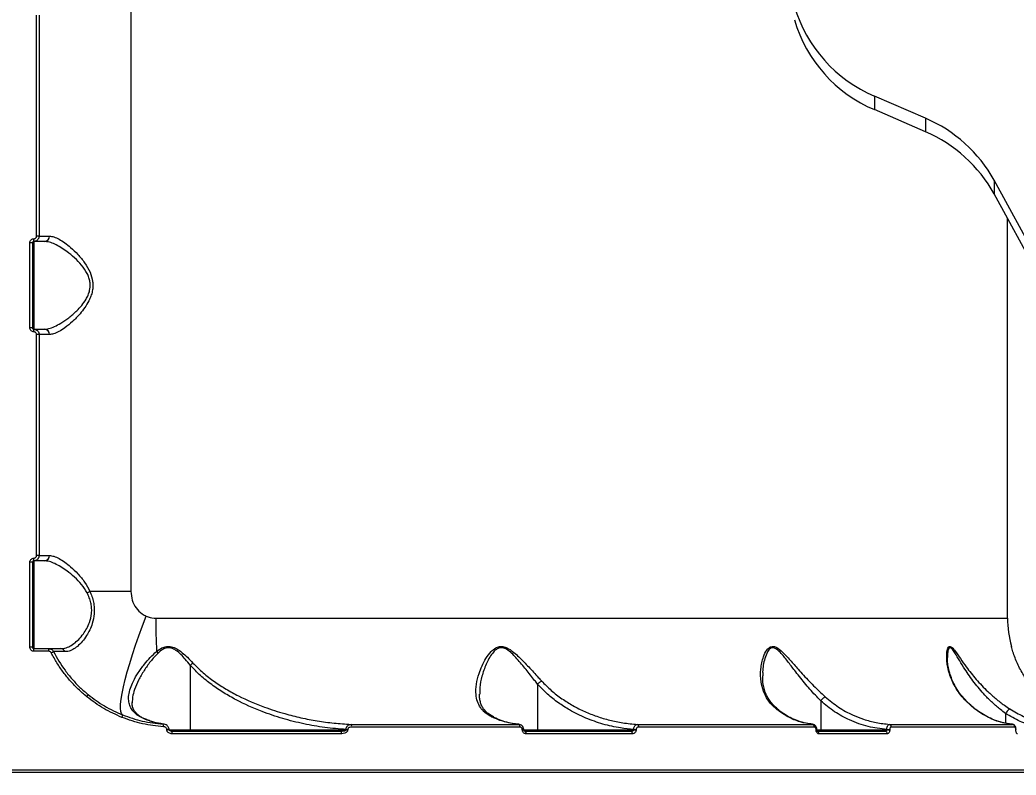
# Model space of a CAD drawing. Header units: millimetres. Extents: x -8422 to 28150, y -6982 to 5510.
# Drawn here: x 17361.2 to 17735.6, y 143.5 to 427.2 of the extents above; entities that cross this region are included whole.
import ezdxf

# ---------------------------------------------------------------- set-up
doc = ezdxf.new("R2010")
doc.units = ezdxf.units.MM
for name, color, linetype in [('DIKOM_ОБЪЕКТ', 7, 'Continuous'), ('DIKOM_РАЗМЕР_ЗОНА', 7, 'Continuous'), ('DIKOM_РАЗМЕР_ОБЪЕКТА', 7, 'Continuous')]:
    doc.layers.add(name, color=color, linetype=linetype)
doc.styles.add('style1', font='arial.ttf', dxfattribs={"width": 0.8})
doc.dimstyles.new('1-50', dxfattribs={"dimtxt": 300, "dimasz": 200, "dimexe": 100, "dimexo": 0, "dimgap": 100, "dimtad": 1, "dimdec": 0, "dimtxsty": 'style1', "dimcen": 0, "dimclrd": 7, "dimclre": 7, "dimadec": 1, "dimazin": 2, "dimtfac": 1, "dimtdec": 0, "dimtmove": 1, "dimatfit": 3, "dimfxl": 0, "dimlwd": 25, "dimlwe": 18, "dimarcsym": 0})

# ---------------------------------------------------------------- blocks, each defined once
blk = doc.blocks.new('*D15')
at = {"layer": 'Defpoints', "color": 0, "transparency": 16777216}
for p in [(19380.28, 3651.45), (27070.13, 3651.45), (15204.41, -3115.19)]:
    blk.add_point(p, dxfattribs=at)
at = {"layer": 'DIKOM_РАЗМЕР_ОБЪЕКТА', "color": 7, "lineweight": 18, "transparency": 16777216}
for p, q in [((19380.28, 3651.45), (27170.13, 3651.45)), ((15204.41, -3115.19), (27170.13, -3115.19))]:
    blk.add_line(p, q, dxfattribs=at)
at = {"layer": 'DIKOM_РАЗМЕР_ОБЪЕКТА', "color": 7, "lineweight": 25, "transparency": 16777216}
blk.add_line((27070.13, -2915.19), (27070.13, 3451.45), dxfattribs=at)
at = {"layer": 'DIKOM_РАЗМЕР_ОБЪЕКТА', "color": 7, "transparency": 16777216}
for points in [[(27036.8, 3451.45), (27103.47, 3451.45), (27070.13, 3651.45)], [(27036.8, -2915.19), (27103.47, -2915.19), (27070.13, -3115.19)]]:
    blk.add_solid(points, dxfattribs=at)
at = {"layer": 'DIKOM_РАЗМЕР_ОБЪЕКТА', "color": 0, "transparency": 16777216, "insert": (26816.96, -135.25), "char_height": 300, "attachment_point": 5, "rotation": 90, "style": 'style1'}
blk.add_mtext('6750', dxfattribs=at)
blk = doc.blocks.new('*D16')
at = {"layer": 'Defpoints', "color": 0, "transparency": 16777216}
for p in [(12490, 1387.95), (23986.61, 1004.03), (12490, -5796.5)]:
    blk.add_point(p, dxfattribs=at)
at = {"layer": 'DIKOM_РАЗМЕР_ОБЪЕКТА', "color": 7, "lineweight": 18, "transparency": 16777216}
for p, q in [((12490, 1387.95), (12490, -5896.5)), ((23986.61, 1004.03), (23986.61, -5896.5))]:
    blk.add_line(p, q, dxfattribs=at)
at = {"layer": 'DIKOM_РАЗМЕР_ОБЪЕКТА', "color": 7, "lineweight": 25, "transparency": 16777216}
blk.add_line((23786.61, -5796.5), (12690, -5796.5), dxfattribs=at)
at = {"layer": 'DIKOM_РАЗМЕР_ОБЪЕКТА', "color": 7, "transparency": 16777216}
for points in [[(12690, -5763.17), (12690, -5829.83), (12490, -5796.5)], [(23786.61, -5763.17), (23786.61, -5829.83), (23986.61, -5796.5)]]:
    blk.add_solid(points, dxfattribs=at)
at = {"layer": 'DIKOM_РАЗМЕР_ОБЪЕКТА', "color": 0, "transparency": 16777216, "insert": (18238.3, -5543.33), "char_height": 300, "attachment_point": 5, "style": 'style1'}
blk.add_mtext('11500', dxfattribs=at)
blk = doc.blocks.new('*D14')
at = {"layer": 'Defpoints', "color": 0, "transparency": 16777216}
for p in [(20684.73, 5148.63), (28049.7, 5148.63), (14575.76, -5055.5)]:
    blk.add_point(p, dxfattribs=at)
at = {"layer": 'DIKOM_РАЗМЕР_ЗОНА', "color": 7, "lineweight": 18, "transparency": 16777216}
for p, q in [((20684.73, 5148.63), (28149.7, 5148.63)), ((14575.76, -5055.5), (28149.7, -5055.5))]:
    blk.add_line(p, q, dxfattribs=at)
at = {"layer": 'DIKOM_РАЗМЕР_ЗОНА', "color": 7, "lineweight": 25, "transparency": 16777216}
blk.add_line((28049.7, -4855.5), (28049.7, 4948.63), dxfattribs=at)
at = {"layer": 'DIKOM_РАЗМЕР_ЗОНА', "color": 7, "transparency": 16777216}
for points in [[(28016.36, 4948.63), (28083.03, 4948.63), (28049.7, 5148.63)], [(28016.36, -4855.5), (28083.03, -4855.5), (28049.7, -5055.5)]]:
    blk.add_solid(points, dxfattribs=at)
at = {"layer": 'DIKOM_РАЗМЕР_ЗОНА', "color": 0, "transparency": 16777216, "insert": (27796.52, -63.59), "char_height": 300, "attachment_point": 5, "rotation": 90, "style": 'style1'}
blk.add_mtext('10200', dxfattribs=at)
blk = doc.blocks.new('*D13')
at = {"layer": 'Defpoints', "color": 0, "transparency": 16777216}
for p in [(10490, 1785.06), (25983.09, 460.53), (10490, -6882.5)]:
    blk.add_point(p, dxfattribs=at)
at = {"layer": 'DIKOM_РАЗМЕР_ЗОНА', "color": 7, "lineweight": 18, "transparency": 16777216}
for p, q in [((10490, 1785.06), (10490, -6982.5)), ((25983.09, 460.53), (25983.09, -6982.5))]:
    blk.add_line(p, q, dxfattribs=at)
at = {"layer": 'DIKOM_РАЗМЕР_ЗОНА', "color": 7, "lineweight": 25, "transparency": 16777216}
blk.add_line((25783.09, -6882.5), (10690, -6882.5), dxfattribs=at)
at = {"layer": 'DIKOM_РАЗМЕР_ЗОНА', "color": 7, "transparency": 16777216}
for points in [[(10690, -6849.17), (10690, -6915.83), (10490, -6882.5)], [(25783.09, -6849.17), (25783.09, -6915.83), (25983.09, -6882.5)]]:
    blk.add_solid(points, dxfattribs=at)
at = {"layer": 'DIKOM_РАЗМЕР_ЗОНА', "color": 0, "transparency": 16777216, "insert": (18236.55, -6629.33), "char_height": 300, "attachment_point": 5, "style": 'style1'}
blk.add_mtext('15500', dxfattribs=at)

msp = doc.modelspace()

# ---------------------------------------------------------------- linework, layer by layer
at = {"layer": 'DIKOM_ОБЪЕКТ', "color": 7, "linetype": 'Continuous', "lineweight": 15}
for p, q in [((17402.93, 562.45), (17402.93, 212.45)), ((17367.46, 345.95), (17367.46, 428.95)), ((17368.42, 428.95), (17368.42, 345.95)), ((17701.58, 390.23), (17682.37, 398.59)), ((17682.37, 398.59), (17682.37, 393.46)), ((17701.58, 385.1), (17682.37, 393.46)), ((17701.58, 390.23), (17701.58, 385.1)), ((17743.54, 337.41), (17727.38, 366.96)), ((17727.38, 366.96), (17727.38, 361.83)), ((17743.54, 332.28), (17727.38, 361.83)), ((17732.42, 202.4), (17732.42, 352.61)), ((17368.42, 345.95), (17367.46, 345.95)), ((17368.42, 345.95), (17372.28, 345.95)), ((17364.96, 311.45), (17364.96, 343.45)), ((17365.92, 343.45), (17364.96, 343.45)), ((17365.92, 343.45), (17365.92, 311.45)), ((17370.47, 343.95), (17366.42, 343.95)), ((17366.42, 343.95), (17366.42, 310.95)), ((17365.92, 311.45), (17364.96, 311.45)), ((17366.42, 310.95), (17370.47, 310.95)), ((17367.46, 225.95), (17367.46, 308.95)), ((17368.42, 308.95), (17367.46, 308.95)), ((17372.28, 308.95), (17368.42, 308.95)), ((17368.42, 308.95), (17368.42, 225.95)), ((17368.42, 225.95), (17367.46, 225.95)), ((17368.42, 225.95), (17372.28, 225.95)), ((17364.96, 191.45), (17364.96, 223.45)), ((17365.92, 223.45), (17364.96, 223.45)), ((17365.92, 223.45), (17365.92, 191.45)), ((17370.47, 223.95), (17366.42, 223.95)), ((17366.42, 223.95), (17366.42, 190.95)), ((17402.93, 212.45), (17387.52, 212.45)), ((17412.27, 202.4), (17732.42, 202.4)), ((17365.92, 191.45), (17364.96, 191.45)), ((17366.42, 190.95), (17372.04, 190.95)), ((17372.09, 189.95), (17366.46, 189.95)), ((17709.84, 187.77), (17709.84, 187.61)), ((17425.23, 184.7), (17425.23, 160.45)), ((17555.78, 177.61), (17555.78, 160.45)), ((17534.03, 174.05), (17534.03, 173.84)), ((17662.19, 171.34), (17662.19, 160.45)), ((17731.65, 166.57), (17731.65, 162.94)), ((17415.21, 162.63), (17414.19, 162.79)), ((17485.58, 162.51), (17548.62, 162.51)), ((17549.06, 161.51), (17485.88, 161.51)), ((17593.26, 162.51), (17659.09, 162.51)), ((17659.77, 161.51), (17593.8, 161.51)), ((17687.99, 162.51), (17734.27, 162.51)), ((17735.12, 161.51), (17688.73, 161.51)), ((17416.44, 160.45), (17416.44, 160.54)), ((17417.28, 160.54), (17416.44, 160.54)), ((17417.28, 160.45), (17416.44, 160.45)), ((17417.26, 160.45), (17425.23, 160.45)), ((17417.28, 160.45), (17417.28, 160.54)), ((17418.24, 159.95), (17481.72, 159.95)), ((17482.04, 158.95), (17418.4, 158.95)), ((17425.23, 160.45), (17483.76, 160.45)), ((17483.76, 160.45), (17483.76, 160.58)), ((17483.76, 160.58), (17484.4, 160.58)), ((17483.76, 160.45), (17484.4, 160.45)), ((17484.4, 160.58), (17484.4, 160.45)), ((17550.03, 160.45), (17550.03, 160.49)), ((17550.55, 160.49), (17550.03, 160.49)), ((17550.55, 160.45), (17550.03, 160.45)), ((17550.55, 160.45), (17550.55, 160.49)), ((17550.57, 160.45), (17555.78, 160.45)), ((17550.97, 159.95), (17590.73, 159.95)), ((17591.31, 158.95), (17551.44, 158.95)), ((17555.78, 160.45), (17591.93, 160.45)), ((17591.93, 160.45), (17591.93, 160.56)), ((17591.93, 160.56), (17592.83, 160.56)), ((17591.93, 160.45), (17592.83, 160.45)), ((17592.83, 160.56), (17592.83, 160.45)), ((17660.45, 160.45), (17660.45, 160.51)), ((17660.71, 160.51), (17660.45, 160.51)), ((17660.71, 160.45), (17660.45, 160.45)), ((17660.71, 160.45), (17660.71, 160.51)), ((17660.72, 160.45), (17662.19, 160.45)), ((17660.72, 159.95), (17686.38, 159.95)), ((17687.18, 158.95), (17661.46, 158.95)), ((17662.19, 160.45), (17686.99, 160.45)), ((17686.99, 160.45), (17686.99, 160.53)), ((17686.99, 160.53), (17688.12, 160.53)), ((17686.99, 160.45), (17688.12, 160.45)), ((17688.12, 160.53), (17688.12, 160.45)), ((17735.53, 160.45), (17735.53, 160.53)), ((17735.62, 160.53), (17735.53, 160.53)), ((17735.62, 160.45), (17735.53, 160.45)), ((17769.42, 144.45), (17351.42, 144.45)), ((17351.43, 145.45), (17770.42, 145.45))]:
    msp.add_line(p, q, dxfattribs=at)
at = {"layer": 'DIKOM_ОБЪЕКТ', "color": 7, "linetype": 'Continuous', "lineweight": 15, "flags": 128}
for points in [[(17399.81, 166.06), (17399.39, 166.54), (17399.13, 167.38), (17399.02, 168.57), (17399.06, 170.1), (17399.26, 171.96), (17399.62, 174.13), (17400.12, 176.59), (17400.77, 179.3), (17401.55, 182.26), (17402.46, 185.42), (17403.5, 188.75), (17404.64, 192.23), (17405.89, 195.81), (17407.22, 199.47), (17408.63, 203.16)], [(17548.62, 162.51), (17548.7, 162.48), (17548.79, 162.41), (17548.86, 162.32), (17548.93, 162.19), (17548.98, 162.05), (17549.02, 161.88), (17549.05, 161.7), (17549.06, 161.51)], [(17425.07, 159.95), (17425.1, 159.96), (17425.13, 159.99), (17425.16, 160.04), (17425.19, 160.1), (17425.21, 160.18), (17425.22, 160.26), (17425.23, 160.36), (17425.23, 160.45)], [(17481.72, 159.95), (17481.78, 159.93), (17481.84, 159.88), (17481.9, 159.78), (17481.95, 159.66), (17481.98, 159.51), (17482.01, 159.34), (17482.03, 159.15), (17482.04, 158.95)], [(17550.97, 159.95), (17551.06, 159.93), (17551.15, 159.88), (17551.23, 159.78), (17551.3, 159.66), (17551.36, 159.51), (17551.41, 159.34), (17551.44, 159.15), (17551.44, 158.95)], [(17555.61, 159.95), (17555.64, 159.96), (17555.68, 159.99), (17555.7, 160.04), (17555.73, 160.1), (17555.75, 160.18), (17555.76, 160.26), (17555.77, 160.36), (17555.78, 160.45)], [(17590.73, 159.95), (17590.85, 159.93), (17590.95, 159.88), (17591.05, 159.78), (17591.14, 159.66), (17591.21, 159.51), (17591.26, 159.34), (17591.3, 159.15), (17591.31, 158.95)], [(17662.03, 159.95), (17662.06, 159.96), (17662.09, 159.99), (17662.12, 160.04), (17662.15, 160.1), (17662.17, 160.18), (17662.18, 160.26), (17662.19, 160.36), (17662.19, 160.45)]]:
    msp.add_lwpolyline(points, dxfattribs=at)
at = {"layer": 'DIKOM_ОБЪЕКТ', "color": 7, "linetype": 'Continuous', "lineweight": 15}
for centre, radius, start, end in [((17702.93, 447.18), 52.76, 196.3813, 247.0724), ((17702.93, 442.05), 52.76, 196.3811, 247.0726), ((17680.48, 340.9), 53.66, 29.061, 66.8459), ((17680.48, 335.77), 53.66, 29.0609, 66.8461), ((17359.93, 344.7), 6.53, 353.4215, 2.2092), ((17370.37, 345.86), 1.91, 273.0445, 2.7524), ((17359.93, 310.21), 6.53, 357.7908, 6.5785), ((17370.37, 309.05), 1.91, 357.2459, 86.9555), ((17359.93, 224.7), 6.53, 353.4215, 2.2092), ((17370.37, 225.86), 1.91, 273.0445, 2.7524), ((17383.57, 218.81), 7.48, 292.8374, 301.8555), ((17648.53, 202.28), 236.26, 179.9705, 182.9978), ((17772.42, 202.4), 40, 180, 195.3591), ((17359.93, 190.21), 6.53, 357.7908, 6.5785), ((17367.22, 190.2), 4.87, 357.0527, 8.8435), ((17376.47, 189.19), 1.76, 21.1381, 88.1683), ((17368.83, 198.11), 9.64, 295.4983, 301.1605), ((17408.14, 185.73), 6.12, 35.6742, 43.2454), ((17383.72, 175.31), 3.55, 317.189, 332.5503), ((17397.42, 166.22), 2.39, 332.9433, 356.1916), ((17413.19, 161.96), 1.97, 349.9202, 19.256), ((17484.74, 161.72), 1.16, 349.9424, 43.4316), ((17592.88, 161.66), 0.929, 350.7288, 65.8829), ((17658.85, 161.62), 0.925, 353.5961, 75.1977), ((17687.8, 161.59), 0.937, 355.1456, 78.4901), ((17734.15, 161.55), 0.968, 357.8467, 82.9656), ((17416.73, 159.2), 1.68, 351.6986, 26.6929), ((17660.57, 159.07), 0.9, 352.8116, 80.231), ((17686.27, 159.04), 0.917, 354.4165, 83.0296)]:
    msp.add_arc(centre, radius, start, end, dxfattribs=at)
for points, knots in [([(17364.96, 343.45), (17364.96, 343.56), (17364.98, 343.84), (17365.16, 344.26), (17365.5, 344.64), (17365.95, 344.9), (17366.29, 344.94), (17366.46, 344.95)], [0, 0, 0, 0, 0.140624, 0.355135, 0.569905, 0.784921, 1, 1, 1, 1]), ([(17368.42, 345.95), (17368.41, 345.81), (17368.39, 345.44), (17368.15, 344.87), (17367.7, 344.36), (17367.1, 344.02), (17366.65, 343.98), (17366.42, 343.95)], [0, 0, 0, 0, 0.140723, 0.355418, 0.570263, 0.785114, 1, 1, 1, 1]), ([(17366.46, 344.95), (17366.57, 344.96), (17366.8, 344.99), (17367.1, 345.16), (17367.33, 345.41), (17367.45, 345.69), (17367.46, 345.88), (17367.46, 345.95)], [0, 0, 0, 0, 0.215207, 0.430165, 0.644999, 0.859497, 1, 1, 1, 1]), ([(17372.28, 345.95), (17372.84, 345.89), (17373.95, 345.76), (17375.92, 344.83), (17378.05, 343.49), (17380.42, 341.6), (17383, 339.15), (17385.56, 336.06), (17387.6, 332.66), (17388.55, 329.54), (17388.67, 327.1), (17388.45, 325.22), (17387.93, 323.38), (17387.01, 321.27), (17385.63, 319.02), (17383.53, 316.37), (17380.98, 313.76), (17378.26, 311.56), (17375.85, 310.02), (17373.86, 309.12), (17372.78, 309.01), (17372.28, 308.95)], [0, 0, 0, 0, 0.055475, 0.111024, 0.166498, 0.222006, 0.290025, 0.357963, 0.422676, 0.477407, 0.505248, 0.533095, 0.56271, 0.592375, 0.64043, 0.688581, 0.760327, 0.832062, 0.891, 0.949868, 1, 1, 1, 1]), ([(17366.42, 343.95), (17366.37, 343.95), (17366.25, 343.94), (17366.1, 343.85), (17365.99, 343.72), (17365.93, 343.58), (17365.93, 343.49), (17365.92, 343.45)], [0, 0, 0, 0, 0.215328, 0.43045, 0.645327, 0.859528, 1, 1, 1, 1]), ([(17370.47, 310.95), (17371, 311), (17372.13, 311.1), (17374.21, 311.9), (17376.73, 313.26), (17379.57, 315.23), (17382.25, 317.52), (17384.46, 319.9), (17385.91, 321.89), (17386.9, 323.8), (17387.55, 325.73), (17387.7, 327.46), (17387.5, 329.08), (17387.18, 330.37), (17386.23, 332.56), (17384.4, 335.16), (17381.72, 337.89), (17379.03, 340.07), (17376.53, 341.75), (17374.32, 342.94), (17372.24, 343.78), (17371.07, 343.89), (17370.47, 343.95)], [0, 0, 0, 0, 0.050714, 0.109915, 0.170724, 0.242651, 0.316473, 0.363749, 0.411988, 0.440047, 0.468859, 0.5101, 0.521086, 0.546818, 0.573408, 0.636933, 0.704613, 0.77415, 0.830253, 0.887331, 0.94288, 1, 1, 1, 1]), ([(17366.46, 309.95), (17366.35, 309.96), (17366.07, 309.98), (17365.65, 310.16), (17365.27, 310.5), (17365.01, 310.95), (17364.97, 311.28), (17364.96, 311.45)], [0, 0, 0, 0, 0.141826, 0.35667, 0.571283, 0.785709, 1, 1, 1, 1]), ([(17365.92, 311.45), (17365.93, 311.4), (17365.94, 311.28), (17366.03, 311.13), (17366.15, 311.02), (17366.29, 310.96), (17366.39, 310.96), (17366.42, 310.95)], [0, 0, 0, 0, 0.213964, 0.428221, 0.642949, 0.858086, 1, 1, 1, 1]), ([(17366.42, 310.95), (17366.57, 310.94), (17366.94, 310.92), (17367.51, 310.68), (17368.01, 310.23), (17368.36, 309.63), (17368.4, 309.18), (17368.42, 308.95)], [0, 0, 0, 0, 0.141739, 0.356413, 0.570937, 0.785471, 1, 1, 1, 1]), ([(17367.46, 308.95), (17367.45, 309.07), (17367.43, 309.29), (17367.26, 309.59), (17367, 309.82), (17366.72, 309.94), (17366.54, 309.95), (17366.46, 309.95)], [0, 0, 0, 0, 0.214224, 0.428545, 0.643077, 0.85795, 1, 1, 1, 1]), ([(17364.96, 223.45), (17364.96, 223.56), (17364.98, 223.84), (17365.16, 224.26), (17365.5, 224.64), (17365.95, 224.9), (17366.29, 224.94), (17366.46, 224.95)], [0, 0, 0, 0, 0.140624, 0.355135, 0.569905, 0.784921, 1, 1, 1, 1]), ([(17368.42, 225.95), (17368.41, 225.81), (17368.39, 225.44), (17368.15, 224.87), (17367.7, 224.36), (17367.1, 224.02), (17366.65, 223.98), (17366.42, 223.95)], [0, 0, 0, 0, 0.140704, 0.355417, 0.570262, 0.785113, 1, 1, 1, 1]), ([(17366.46, 224.95), (17366.57, 224.96), (17366.8, 224.99), (17367.1, 225.16), (17367.33, 225.41), (17367.45, 225.69), (17367.46, 225.88), (17367.46, 225.95)], [0, 0, 0, 0, 0.215207, 0.430165, 0.644999, 0.859497, 1, 1, 1, 1]), ([(17372.28, 225.95), (17372.84, 225.89), (17373.95, 225.76), (17375.92, 224.83), (17378.05, 223.49), (17380.42, 221.6), (17382.99, 219.14), (17385.59, 216.11), (17386.89, 213.64), (17387.52, 212.45)], [0, 0, 0, 0, 0.131657, 0.263487, 0.39514, 0.526876, 0.688301, 0.849536, 1, 1, 1, 1]), ([(17366.42, 223.95), (17366.37, 223.95), (17366.25, 223.94), (17366.1, 223.85), (17365.99, 223.72), (17365.93, 223.58), (17365.93, 223.49), (17365.92, 223.45)], [0, 0, 0, 0, 0.215328, 0.43045, 0.645327, 0.859528, 1, 1, 1, 1]), ([(17386.47, 211.91), (17385.81, 212.98), (17384.42, 215.21), (17381.7, 217.88), (17379.03, 220.07), (17376.53, 221.75), (17374.32, 222.94), (17372.24, 223.78), (17371.07, 223.89), (17370.47, 223.95)], [0, 0, 0, 0, 0.146375, 0.3055, 0.468993, 0.600898, 0.735098, 0.865703, 1, 1, 1, 1]), ([(17376.52, 190.95), (17376.9, 190.97), (17377.89, 191.03), (17379.55, 191.59), (17381.45, 192.73), (17383.33, 194.38), (17384.97, 196.33), (17386.34, 198.5), (17387.49, 201), (17388.14, 203.6), (17388.21, 206.04), (17388.04, 207.38), (17387.74, 208.74), (17387.33, 210.12), (17386.76, 211.31), (17386.47, 211.91)], [0, 0, 0, 0, 0.065387, 0.170368, 0.277942, 0.381809, 0.488411, 0.569563, 0.652796, 0.760419, 0.815164, 0.871885, 0.880046, 0.939201, 1, 1, 1, 1]), ([(17387.52, 212.45), (17387.79, 211.81), (17388.33, 210.51), (17388.89, 208.42), (17389.18, 206.24), (17389.15, 203.5), (17388.55, 200.65), (17387.47, 197.94), (17386.19, 195.62), (17384.62, 193.5), (17382.85, 191.74), (17381.02, 190.51), (17379.43, 189.9), (17378.47, 189.85), (17378.11, 189.83)], [0, 0, 0, 0, 0.060369, 0.122046, 0.182585, 0.245203, 0.354865, 0.435812, 0.519103, 0.621342, 0.726599, 0.829721, 0.93558, 1, 1, 1, 1]), ([(17402.93, 212.45), (17403.02, 211.34), (17403.21, 209.13), (17404.73, 206.18), (17406.65, 204.18), (17408.11, 203.43), (17408.63, 203.16)], [0, 0, 0, 0, 0.288566, 0.571631, 0.847053, 1, 1, 1, 1]), ([(17408.63, 203.16), (17409.61, 202.83), (17410.69, 202.47), (17411.93, 202.41), (17412.16, 202.4), (17412.27, 202.4)], [0, 0, 0, 0, 0.821784, 0.90787, 1, 1, 1, 1]), ([(17366.46, 189.95), (17366.35, 189.96), (17366.07, 189.98), (17365.65, 190.16), (17365.27, 190.5), (17365.01, 190.95), (17364.97, 191.28), (17364.96, 191.45)], [0, 0, 0, 0, 0.141826, 0.35667, 0.571283, 0.785709, 1, 1, 1, 1]), ([(17365.92, 191.45), (17365.93, 191.4), (17365.94, 191.28), (17366.03, 191.13), (17366.15, 191.02), (17366.29, 190.96), (17366.39, 190.96), (17366.42, 190.95)], [0, 0, 0, 0, 0.213968, 0.428161, 0.642943, 0.858084, 1, 1, 1, 1]), ([(17372.04, 190.95), (17372.1, 190.95), (17372.38, 190.94), (17372.88, 190.81), (17373.46, 190.43), (17373.7, 190.05), (17373.82, 189.86)], [0, 0, 0, 0, 0.081913, 0.388101, 0.694018, 1, 1, 1, 1]), ([(17372.04, 190.95), (17372.12, 190.95), (17372.31, 190.95), (17373.77, 190.95), (17375.6, 190.95), (17376.52, 190.95)], [0, 0, 0, 0, 0.306973, 0.648468, 1, 1, 1, 1]), ([(17412.59, 189.93), (17413.23, 190.4), (17414.34, 191.23), (17416.29, 191.87), (17418.26, 191.78), (17420.3, 190.89), (17422.28, 189.47), (17424.29, 187.62), (17425.55, 186.28), (17426.23, 185.55)], [0, 0, 0, 0, 0.150785, 0.262523, 0.375807, 0.504341, 0.659836, 0.816016, 1, 1, 1, 1]), ([(17425.23, 184.7), (17424.62, 185.46), (17423.51, 186.86), (17421.74, 188.8), (17419.99, 190.29), (17418.27, 191.18), (17417.06, 191.31), (17415.97, 191.18), (17414.62, 190.65), (17413.67, 189.8), (17413.11, 189.3)], [0, 0, 0, 0, 0.192065, 0.351185, 0.50949, 0.634432, 0.718651, 0.742096, 0.849599, 1, 1, 1, 1]), ([(17538.62, 165.27), (17538.15, 165.51), (17537.02, 166.11), (17535.55, 167.27), (17534.12, 168.94), (17533.08, 171.08), (17532.5, 174.01), (17532.66, 177.54), (17533.58, 181.18), (17534.83, 184.48), (17536.3, 187.31), (17538.03, 189.62), (17539.78, 191.18), (17541.45, 191.86), (17543.19, 191.79), (17545.04, 190.94), (17546.89, 189.57), (17549.4, 187.25), (17552.46, 184.08), (17555.27, 180.98), (17556.87, 179.24), (17557.28, 178.8)], [0, 0, 0, 0, 0.031142, 0.075917, 0.120717, 0.182987, 0.245349, 0.331385, 0.417553, 0.477804, 0.538165, 0.598112, 0.638408, 0.667098, 0.696207, 0.728672, 0.767248, 0.805989, 0.888587, 0.97125, 1, 1, 1, 1]), ([(17555.78, 177.61), (17555.4, 178.08), (17553.97, 179.89), (17551.42, 183.11), (17548.7, 186.45), (17546.43, 188.89), (17544.8, 190.34), (17543.2, 191.21), (17542.13, 191.31), (17541.19, 191.16), (17540.06, 190.6), (17538.7, 189.15), (17537.46, 187.22), (17536.05, 184.31), (17534.8, 180.65), (17533.98, 176.91), (17534.02, 174.82), (17534.03, 174.05)], [0, 0, 0, 0, 0.04107, 0.157291, 0.275448, 0.328201, 0.381902, 0.42458, 0.455832, 0.462003, 0.499418, 0.553925, 0.616483, 0.67916, 0.808357, 0.92972, 1, 1, 1, 1]), ([(17645.46, 168.28), (17644.86, 168.81), (17643.65, 169.88), (17641.96, 172.09), (17640.54, 174.94), (17639.61, 178.81), (17639.51, 183.26), (17640.37, 187.37), (17641.66, 190.23), (17642.74, 191.37), (17643.65, 191.79), (17644.52, 191.88), (17646, 191.26), (17648.06, 189.49), (17650.66, 186.66), (17653.97, 182.84), (17657.84, 178.67), (17661.33, 175.18), (17663.37, 173.32), (17663.91, 172.82)], [0, 0, 0, 0, 0.044464, 0.088959, 0.163521, 0.238209, 0.33674, 0.435199, 0.493493, 0.532079, 0.540152, 0.566504, 0.592684, 0.638219, 0.708341, 0.778713, 0.872454, 0.966033, 1, 1, 1, 1]), ([(17662.19, 171.34), (17662.19, 171.34), (17661.71, 171.87), (17659.78, 173.81), (17656.6, 177.49), (17653.07, 181.84), (17650.08, 185.84), (17647.74, 188.79), (17645.88, 190.68), (17644.54, 191.35), (17643.87, 191.28), (17643.48, 191.1), (17642.95, 190.81), (17641.99, 189.58), (17640.92, 186.57), (17640.26, 183.42), (17640.4, 181.25), (17640.44, 180.74)], [0, 0, 0, 0, 0.000024, 0.049876, 0.187784, 0.325896, 0.428265, 0.530259, 0.593831, 0.628984, 0.663448, 0.663911, 0.67475, 0.727925, 0.811329, 0.95584, 1, 1, 1, 1]), ([(17715.39, 172.82), (17714.72, 173.66), (17713.39, 175.33), (17711.55, 178.65), (17710.06, 182.78), (17709.49, 186.8), (17709.57, 189.45), (17709.83, 190.8), (17710.18, 191.62), (17710.76, 191.94), (17711.65, 191.4), (17712.95, 189.78), (17714.7, 187.23), (17717.22, 183.58), (17720.55, 179.39), (17724.36, 175.35), (17727.99, 172.13), (17730.82, 169.93), (17732.61, 168.74), (17733.3, 168.28)], [0, 0, 0, 0, 0.05679, 0.113618, 0.211835, 0.310026, 0.362024, 0.388776, 0.415391, 0.445792, 0.474154, 0.516855, 0.581001, 0.645392, 0.742194, 0.838842, 0.900143, 0.961361, 1, 1, 1, 1]), ([(17731.65, 166.57), (17731.65, 166.57), (17731.02, 167.06), (17729.31, 168.32), (17726.69, 170.63), (17723.3, 174.01), (17719.78, 178.24), (17716.72, 182.62), (17714.41, 186.44), (17712.82, 189.1), (17711.64, 190.83), (17710.88, 191.38), (17710.51, 191.21), (17710.22, 190.83), (17710.01, 190.2), (17709.83, 189.1), (17709.84, 188.23), (17709.84, 187.77)], [0, 0, 0, 0, 0.000048, 0.058182, 0.151484, 0.244907, 0.393045, 0.541389, 0.638586, 0.735394, 0.797139, 0.836573, 0.869715, 0.878804, 0.917268, 0.955998, 1, 1, 1, 1]), ([(17739.88, 178.8), (17738.95, 180.23), (17737.06, 183.14), (17735.41, 186.92), (17734.52, 189.48), (17734.12, 190.82), (17733.9, 191.63), (17733.87, 191.75), (17733.85, 191.81)], [0, 0, 0, 0, 0.284533, 0.57599, 0.744679, 0.830106, 0.918017, 1, 1, 1, 1]), ([(17372.98, 189.41), (17372.92, 189.5), (17372.8, 189.69), (17372.51, 189.88), (17372.26, 189.95), (17372.12, 189.95), (17372.09, 189.95)], [0, 0, 0, 0, 0.305621, 0.611524, 0.917884, 1, 1, 1, 1]), ([(17386.32, 172.89), (17385.25, 173.81), (17383.1, 175.64), (17380.19, 178.7), (17377.49, 182.02), (17375.05, 185.57), (17373.67, 188.13), (17372.98, 189.41)], [0, 0, 0, 0, 0.197832, 0.3955, 0.593164, 0.796584, 1, 1, 1, 1]), ([(17378.11, 189.83), (17377.24, 189.83), (17375.48, 189.84), (17374.24, 189.85), (17373.85, 189.86), (17373.83, 189.86), (17373.82, 189.86)], [0, 0, 0, 0, 0.3415, 0.692998, 0.918012, 1, 1, 1, 1]), ([(17373.82, 189.86), (17375.18, 187.45), (17377.24, 183.8), (17380.79, 179.46), (17383.69, 176.38), (17385.82, 174.57), (17386.87, 173.67)], [0, 0, 0, 0, 0.395168, 0.598669, 0.802167, 1, 1, 1, 1]), ([(17408.17, 164.44), (17407.48, 164.76), (17406.11, 165.39), (17404.5, 166.6), (17403.27, 167.98), (17402.41, 169.61), (17402, 171.46), (17402.06, 173.63), (17402.65, 176.05), (17403.84, 178.85), (17405.62, 181.92), (17407.82, 184.91), (17410.11, 187.65), (17411.76, 189.17), (17412.59, 189.93)], [0, 0, 0, 0, 0.067769, 0.135568, 0.20632, 0.277105, 0.35689, 0.436717, 0.528956, 0.621243, 0.729145, 0.837084, 0.918592, 1, 1, 1, 1]), ([(17413.11, 189.3), (17412.14, 188.25), (17410.17, 186.12), (17407.79, 182.64), (17405.72, 179.1), (17404.28, 175.76), (17403.47, 172.91), (17403.45, 171.33), (17403.45, 170.65)], [0, 0, 0, 0, 0.170632, 0.345208, 0.529392, 0.717679, 0.878202, 1, 1, 1, 1]), ([(17715.67, 172.69), (17715.52, 172.85), (17714.81, 173.61), (17713.76, 175.1), (17712.51, 177.17), (17711.47, 179.42), (17710.63, 181.83), (17710.09, 184.2), (17709.82, 186.23), (17709.81, 187.31), (17709.81, 187.78)], [0, 0, 0, 0, 0.035094, 0.165872, 0.304709, 0.451786, 0.606403, 0.769633, 0.899817, 1, 1, 1, 1]), ([(17425.24, 184.71), (17425.24, 184.71), (17425.24, 184.71), (17425.23, 184.7), (17425.23, 184.7), (17425.23, 184.7)], [0, 0, 0, 0, 0.289974, 0.677173, 1, 1, 1, 1]), ([(17425.24, 184.71), (17425.4, 184.86), (17425.69, 185.13), (17426.04, 185.41), (17426.2, 185.53), (17426.23, 185.55)], [0, 0, 0, 0, 0.499375, 0.907229, 1, 1, 1, 1]), ([(17483.76, 160.58), (17481.11, 160.79), (17475.79, 161.22), (17467.84, 162.63), (17459.94, 164.6), (17451.41, 167.48), (17444.01, 170.79), (17437.77, 174.33), (17433.28, 177.36), (17429.01, 180.74), (17426.5, 183.38), (17425.24, 184.71)], [0, 0, 0, 0, 0.124579, 0.249157, 0.376419, 0.503665, 0.667722, 0.751085, 0.834427, 0.916783, 1, 1, 1, 1]), ([(17426.23, 185.55), (17427.49, 184.3), (17430, 181.78), (17434.24, 178.57), (17438.69, 175.7), (17444.9, 172.32), (17452.26, 169.17), (17460.17, 166.62), (17466.82, 164.94), (17473, 163.76), (17479.26, 162.91), (17483.47, 162.64), (17485.58, 162.51)], [0, 0, 0, 0, 0.080304, 0.161566, 0.242143, 0.322739, 0.486604, 0.610397, 0.70721, 0.804025, 0.902013, 1, 1, 1, 1]), ([(17646.07, 168.26), (17645.89, 168.39), (17645.15, 168.95), (17644.08, 170.05), (17642.85, 171.58), (17641.87, 173.24), (17641.15, 175.07), (17640.63, 177.14), (17640.36, 179.03), (17640.37, 180.27), (17640.38, 180.73)], [0, 0, 0, 0, 0.041996, 0.171383, 0.306515, 0.445828, 0.588428, 0.737296, 0.903928, 1, 1, 1, 1]), ([(17555.78, 177.62), (17555.94, 177.77), (17556.26, 178.08), (17556.74, 178.45), (17557.08, 178.68), (17557.23, 178.77), (17557.28, 178.8)], [0, 0, 0, 0, 0.325235, 0.65053, 0.892506, 1, 1, 1, 1]), ([(17555.78, 177.62), (17555.78, 177.62), (17555.78, 177.62), (17555.78, 177.61), (17555.78, 177.61), (17555.78, 177.61)], [0, 0, 0, 0, 0.315028, 0.693426, 1, 1, 1, 1]), ([(17591.93, 160.56), (17590.27, 160.72), (17586.37, 161.11), (17580.31, 162.49), (17573.88, 164.74), (17568.29, 167.51), (17563.5, 170.6), (17559.43, 173.8), (17556.99, 176.34), (17555.78, 177.62)], [0, 0, 0, 0, 0.123414, 0.290339, 0.457787, 0.62461, 0.746547, 0.873295, 1, 1, 1, 1]), ([(17557.28, 178.8), (17558.47, 177.59), (17560.86, 175.16), (17564.85, 172.11), (17569.06, 169.47), (17573.45, 167.27), (17578.07, 165.45), (17582.87, 164.04), (17587.95, 162.98), (17591.44, 162.67), (17593.26, 162.51)], [0, 0, 0, 0, 0.123684, 0.248895, 0.368956, 0.490746, 0.612546, 0.738057, 0.863572, 1, 1, 1, 1]), ([(17399.55, 165.13), (17397.23, 166.16), (17392.53, 168.24), (17388.41, 171.33), (17386.32, 172.89)], [0, 0, 0, 0, 0.494172, 1, 1, 1, 1]), ([(17386.87, 173.67), (17388.86, 172.17), (17392.89, 169.14), (17397.48, 167.09), (17399.81, 166.06)], [0, 0, 0, 0, 0.494166, 1, 1, 1, 1]), ([(17539.28, 165.33), (17539.19, 165.37), (17538.55, 165.66), (17537.57, 166.3), (17536.37, 167.25), (17535.42, 168.33), (17534.72, 169.51), (17534.25, 170.92), (17533.95, 172.38), (17533.93, 173.4), (17533.92, 173.86)], [0, 0, 0, 0, 0.022664, 0.155513, 0.29202, 0.432083, 0.576181, 0.727747, 0.876221, 1, 1, 1, 1]), ([(17663.91, 172.82), (17663.88, 172.81), (17663.77, 172.76), (17663.51, 172.61), (17663.11, 172.31), (17662.63, 171.85), (17662.34, 171.51), (17662.19, 171.34)], [0, 0, 0, 0, 0.08727, 0.253629, 0.502418, 0.75119, 1, 1, 1, 1]), ([(17663.91, 172.82), (17665.52, 171.5), (17668.76, 168.82), (17673.7, 166.16), (17678.5, 164.29), (17683.07, 163.05), (17686.34, 162.69), (17687.99, 162.51)], [0, 0, 0, 0, 0.23087, 0.46718, 0.626575, 0.811993, 1, 1, 1, 1]), ([(17734.27, 162.51), (17732.53, 162.78), (17728.99, 163.33), (17724.02, 165.56), (17719.38, 168.64), (17716.73, 171.42), (17715.39, 172.82)], [0, 0, 0, 0, 0.253608, 0.513975, 0.753972, 1, 1, 1, 1]), ([(17715.39, 172.82), (17715.43, 172.81), (17715.53, 172.77), (17715.6, 172.7), (17715.64, 172.66)], [0, 0, 0, 0, 0.3981, 1, 1, 1, 1]), ([(17729.61, 163.43), (17728.82, 163.68), (17727.14, 164.21), (17724.63, 165.39), (17722.1, 166.89), (17719.7, 168.68), (17717.54, 170.59), (17716.25, 172.02), (17715.66, 172.68)], [0, 0, 0, 0, 0.154655, 0.332261, 0.508571, 0.682303, 0.855097, 1, 1, 1, 1]), ([(17408.51, 164.38), (17408.05, 164.59), (17407.11, 165.01), (17405.96, 165.76), (17404.99, 166.59), (17404.26, 167.49), (17403.73, 168.53), (17403.43, 169.56), (17403.41, 170.34), (17403.41, 170.66)], [0, 0, 0, 0, 0.127181, 0.261912, 0.403626, 0.549582, 0.704992, 0.879891, 1, 1, 1, 1]), ([(17662.19, 171.34), (17662.19, 171.34), (17662.19, 171.34), (17662.19, 171.34), (17662.19, 171.34), (17662.19, 171.34)], [0, 0, 0, 0, 0.491262, 0.856749, 1, 1, 1, 1]), ([(17686.99, 160.53), (17684.64, 160.84), (17679.86, 161.46), (17673.28, 163.87), (17667.27, 167.11), (17663.9, 169.92), (17662.19, 171.34)], [0, 0, 0, 0, 0.260696, 0.528701, 0.76163, 1, 1, 1, 1]), ([(17415.13, 161.62), (17412.51, 161.89), (17407.19, 162.44), (17402.12, 164.23), (17399.55, 165.13)], [0, 0, 0, 0, 0.493796, 1, 1, 1, 1]), ([(17399.81, 166.06), (17402.25, 165.19), (17407.21, 163.44), (17412.42, 162.89), (17415.05, 162.61)], [0, 0, 0, 0, 0.493734, 1, 1, 1, 1]), ([(17538.62, 165.27), (17538.64, 165.27), (17538.8, 165.3), (17539, 165.31), (17539.12, 165.21), (17539.14, 165.2)], [0, 0, 0, 0, 0.105116, 0.84871, 1, 1, 1, 1]), ([(17548.62, 162.51), (17547.03, 162.73), (17543.92, 163.16), (17540.61, 164.34), (17538.89, 165.14), (17538.62, 165.27)], [0, 0, 0, 0, 0.466526, 0.915008, 1, 1, 1, 1]), ([(17548.73, 162.52), (17548.65, 162.52), (17547.61, 162.56), (17545.63, 162.93), (17542.82, 163.67), (17540.66, 164.46), (17539.47, 165.08), (17539.16, 165.24)], [0, 0, 0, 0, 0.025569, 0.317708, 0.609854, 0.901186, 1, 1, 1, 1]), ([(17659.09, 162.51), (17657.53, 162.75), (17654.38, 163.24), (17650.38, 164.97), (17647.43, 166.76), (17646, 167.86), (17645.46, 168.28)], [0, 0, 0, 0, 0.324704, 0.657482, 0.869007, 1, 1, 1, 1]), ([(17645.46, 168.28), (17645.48, 168.28), (17645.59, 168.28), (17645.76, 168.25), (17645.87, 168.16), (17645.92, 168.11)], [0, 0, 0, 0, 0.14124, 0.553335, 1, 1, 1, 1]), ([(17659.1, 162.61), (17658.7, 162.64), (17657.41, 162.75), (17655.25, 163.26), (17652.65, 164.13), (17650.12, 165.34), (17647.88, 166.67), (17646.53, 167.72), (17645.96, 168.17)], [0, 0, 0, 0, 0.087298, 0.280197, 0.473495, 0.666318, 0.858071, 1, 1, 1, 1]), ([(17733.3, 168.28), (17733.29, 168.28), (17733.24, 168.28), (17733.09, 168.23), (17732.81, 168.05), (17732.42, 167.66), (17732.01, 167.15), (17731.77, 166.77), (17731.65, 166.57)], [0, 0, 0, 0, 0.038085, 0.149199, 0.361899, 0.574578, 0.78729, 1, 1, 1, 1]), ([(17731.65, 166.57), (17731.65, 166.57), (17731.65, 166.57), (17731.65, 166.57), (17731.65, 166.57)], [0, 0, 0, 0, 0.624055, 1, 1, 1, 1]), ([(17749.53, 160.51), (17747.28, 160.8), (17743.04, 161.35), (17737, 163.46), (17733.45, 165.52), (17731.65, 166.57)], [0, 0, 0, 0, 0.359331, 0.675906, 1, 1, 1, 1]), ([(17733.3, 168.28), (17734.97, 167.3), (17738.35, 165.32), (17743.36, 163.62), (17747.37, 162.79), (17749.49, 162.58), (17750.24, 162.51)], [0, 0, 0, 0, 0.318196, 0.643964, 0.875249, 1, 1, 1, 1]), ([(17415.05, 162.61), (17413.89, 162.8), (17411.56, 163.18), (17409.3, 164.02), (17408.17, 164.44)], [0, 0, 0, 0, 0.497325, 1, 1, 1, 1]), ([(17408.49, 164.37), (17408.47, 164.38), (17408.39, 164.44), (17408.27, 164.44), (17408.18, 164.44), (17408.17, 164.44)], [0, 0, 0, 0, 0.227638, 0.858366, 1, 1, 1, 1]), ([(17414.19, 162.79), (17413.77, 162.85), (17412.43, 163.05), (17410.53, 163.58), (17409.07, 164.19), (17408.51, 164.42)], [0, 0, 0, 0, 0.213795, 0.699118, 1, 1, 1, 1]), ([(17417.27, 160.54), (17417.26, 160.72), (17417.24, 161.1), (17416.95, 161.64), (17416.49, 162.13), (17415.83, 162.48), (17415.27, 162.62), (17414.94, 162.62), (17414.89, 162.62)], [0, 0, 0, 0, 0.14874, 0.324981, 0.508533, 0.718394, 0.956406, 1, 1, 1, 1]), ([(17416.44, 160.54), (17416.44, 160.6), (17416.43, 160.77), (17416.3, 161.03), (17416.03, 161.32), (17415.63, 161.55), (17415.3, 161.59), (17415.13, 161.62)], [0, 0, 0, 0, 0.103398, 0.262475, 0.461196, 0.728168, 1, 1, 1, 1]), ([(17483.76, 160.58), (17483.77, 160.7), (17483.8, 160.97), (17483.94, 161.4), (17484.2, 161.84), (17484.65, 162.26), (17485.14, 162.47), (17485.48, 162.5), (17485.58, 162.51)], [0, 0, 0, 0, 0.113271, 0.247086, 0.420385, 0.607381, 0.880134, 1, 1, 1, 1]), ([(17485.88, 161.51), (17485.6, 161.49), (17485.2, 161.45), (17484.76, 161.21), (17484.54, 161), (17484.42, 160.78), (17484.41, 160.64), (17484.4, 160.58)], [0, 0, 0, 0, 0.437101, 0.628875, 0.790859, 0.906069, 1, 1, 1, 1]), ([(17550.54, 160.49), (17550.54, 160.53), (17550.57, 160.82), (17550.4, 161.35), (17549.99, 161.98), (17549.36, 162.38), (17548.84, 162.56), (17548.59, 162.51), (17548.58, 162.51)], [0, 0, 0, 0, 0.041957, 0.271788, 0.507279, 0.748524, 0.994414, 1, 1, 1, 1]), ([(17550.03, 160.49), (17550.02, 160.59), (17550, 160.81), (17549.85, 161.11), (17549.62, 161.34), (17549.35, 161.49), (17549.15, 161.5), (17549.06, 161.51)], [0, 0, 0, 0, 0.195155, 0.390106, 0.593222, 0.811111, 1, 1, 1, 1]), ([(17591.93, 160.56), (17591.94, 160.65), (17591.95, 160.96), (17592.08, 161.45), (17592.34, 161.97), (17592.72, 162.36), (17593.05, 162.5), (17593.23, 162.51), (17593.26, 162.51)], [0, 0, 0, 0, 0.089173, 0.293632, 0.489628, 0.716368, 0.954571, 1, 1, 1, 1]), ([(17593.8, 161.51), (17593.66, 161.5), (17593.41, 161.47), (17593.11, 161.26), (17592.92, 161.01), (17592.84, 160.76), (17592.83, 160.6), (17592.83, 160.56)], [0, 0, 0, 0, 0.302565, 0.534689, 0.725482, 0.917095, 1, 1, 1, 1]), ([(17660.71, 160.51), (17660.71, 160.51), (17660.71, 160.77), (17660.63, 161.27), (17660.3, 161.9), (17659.83, 162.32), (17659.38, 162.52), (17659.12, 162.49), (17659.05, 162.48)], [0, 0, 0, 0, 0.00034, 0.259962, 0.504607, 0.721729, 0.922702, 1, 1, 1, 1]), ([(17660.45, 160.51), (17660.45, 160.58), (17660.44, 160.77), (17660.36, 161.05), (17660.2, 161.31), (17660, 161.48), (17659.85, 161.5), (17659.77, 161.51)], [0, 0, 0, 0, 0.142276, 0.357081, 0.571569, 0.785762, 1, 1, 1, 1]), ([(17686.99, 160.53), (17687, 160.65), (17687.02, 160.99), (17687.14, 161.53), (17687.36, 162.06), (17687.66, 162.43), (17687.88, 162.48), (17687.99, 162.51)], [0, 0, 0, 0, 0.113175, 0.325934, 0.547981, 0.775442, 1, 1, 1, 1]), ([(17688.73, 161.51), (17688.66, 161.5), (17688.52, 161.48), (17688.33, 161.3), (17688.19, 161.03), (17688.13, 160.76), (17688.13, 160.59), (17688.12, 160.53)], [0, 0, 0, 0, 0.228829, 0.457863, 0.678512, 0.888348, 1, 1, 1, 1]), ([(17734.32, 162.54), (17733.78, 162.59), (17732.31, 162.72), (17730.74, 163.04), (17729.72, 163.39), (17729.61, 163.43)], [0, 0, 0, 0, 0.342892, 0.924413, 1, 1, 1, 1]), ([(17735.61, 160.53), (17735.61, 160.57), (17735.62, 160.84), (17735.53, 161.38), (17735.29, 161.95), (17734.88, 162.33), (17734.52, 162.5), (17734.31, 162.49), (17734.26, 162.49)], [0, 0, 0, 0, 0.043282, 0.284775, 0.576459, 0.763448, 0.934901, 1, 1, 1, 1]), ([(17735.53, 160.53), (17735.53, 160.64), (17735.52, 160.86), (17735.45, 161.14), (17735.36, 161.36), (17735.24, 161.49), (17735.16, 161.51), (17735.12, 161.51)], [0, 0, 0, 0, 0.203985, 0.40802, 0.613535, 0.82654, 1, 1, 1, 1]), ([(17418.4, 158.95), (17418.19, 158.97), (17417.75, 159), (17417.16, 159.25), (17416.73, 159.63), (17416.49, 160.04), (17416.46, 160.31), (17416.44, 160.45)], [0, 0, 0, 0, 0.226745, 0.491953, 0.69594, 0.847734, 1, 1, 1, 1]), ([(17418.24, 159.96), (17418.22, 159.96), (17418.03, 159.94), (17417.72, 160.02), (17417.43, 160.2), (17417.31, 160.34), (17417.29, 160.42), (17417.28, 160.47), (17417.29, 160.49), (17417.29, 160.49)], [0, 0, 0, 0, 0.027835, 0.498701, 0.763298, 0.896181, 0.948811, 0.981277, 1, 1, 1, 1]), ([(17481.72, 159.95), (17482.09, 159.96), (17482.61, 159.98), (17483.24, 160.11), (17483.55, 160.22), (17483.71, 160.32), (17483.76, 160.4), (17483.76, 160.43), (17483.76, 160.45), (17483.76, 160.45)], [0, 0, 0, 0, 0.502851, 0.721973, 0.872235, 0.951503, 0.97579, 0.996178, 1, 1, 1, 1]), ([(17484.4, 160.45), (17484.39, 160.35), (17484.37, 160.14), (17484.19, 159.79), (17483.83, 159.44), (17483.16, 159.08), (17482.52, 158.96), (17482.09, 158.95), (17482.04, 158.95)], [0, 0, 0, 0, 0.092785, 0.206151, 0.369293, 0.572412, 0.947162, 1, 1, 1, 1]), ([(17551.44, 158.95), (17551.31, 158.97), (17551.02, 158.99), (17550.62, 159.2), (17550.29, 159.54), (17550.07, 159.97), (17550.04, 160.29), (17550.03, 160.45)], [0, 0, 0, 0, 0.189037, 0.404496, 0.60683, 0.803351, 1, 1, 1, 1]), ([(17550.94, 159.97), (17550.89, 159.97), (17550.8, 159.98), (17550.68, 160.08), (17550.6, 160.21), (17550.56, 160.35), (17550.55, 160.47), (17550.56, 160.54), (17550.56, 160.56)], [0, 0, 0, 0, 0.305255, 0.539216, 0.695749, 0.815783, 0.921708, 1, 1, 1, 1]), ([(17590.73, 159.95), (17590.9, 159.96), (17591.18, 159.97), (17591.54, 160.07), (17591.76, 160.19), (17591.87, 160.29), (17591.92, 160.37), (17591.93, 160.43), (17591.93, 160.45)], [0, 0, 0, 0, 0.350883, 0.618214, 0.802896, 0.879337, 0.949197, 1, 1, 1, 1]), ([(17592.83, 160.45), (17592.83, 160.38), (17592.82, 160.14), (17592.68, 159.75), (17592.37, 159.34), (17591.9, 159.02), (17591.52, 158.98), (17591.31, 158.95)], [0, 0, 0, 0, 0.079619, 0.2757, 0.470752, 0.710511, 1, 1, 1, 1]), ([(17661.46, 158.95), (17661.35, 158.97), (17661.12, 159), (17660.82, 159.26), (17660.59, 159.64), (17660.47, 160.06), (17660.46, 160.34), (17660.45, 160.45)], [0, 0, 0, 0, 0.215053, 0.429994, 0.644723, 0.859218, 1, 1, 1, 1]), ([(17660.86, 159.92), (17660.86, 159.92), (17660.86, 159.92), (17660.82, 159.98), (17660.76, 160.1), (17660.72, 160.26), (17660.72, 160.39), (17660.71, 160.45)], [0, 0, 0, 0, 0.188995, 0.390851, 0.581541, 0.792604, 1, 1, 1, 1]), ([(17686.38, 159.95), (17686.45, 159.96), (17686.59, 159.97), (17686.78, 160.06), (17686.91, 160.18), (17686.97, 160.3), (17686.99, 160.38), (17686.99, 160.42), (17686.99, 160.45)], [0, 0, 0, 0, 0.255359, 0.498893, 0.716703, 0.861639, 0.907019, 1, 1, 1, 1]), ([(17688.12, 160.45), (17688.12, 160.37), (17688.11, 160.11), (17688.02, 159.69), (17687.8, 159.29), (17687.51, 159.01), (17687.29, 158.97), (17687.18, 158.95)], [0, 0, 0, 0, 0.108314, 0.320441, 0.543072, 0.771582, 1, 1, 1, 1]), ([(17736.16, 158.95), (17736.1, 158.96), (17735.98, 158.99), (17735.8, 159.19), (17735.65, 159.53), (17735.55, 159.96), (17735.54, 160.29), (17735.53, 160.45)], [0, 0, 0, 0, 0.174182, 0.38957, 0.595805, 0.797872, 1, 1, 1, 1])]:
    msp.add_open_spline(points, degree=3, knots=knots, dxfattribs=at)

# ---------------------------------------------------------------- dimensions: what is measured, and where the dimension line sits
at = {"layer": 'DIKOM_РАЗМЕР_ЗОНА'}
dim = msp.add_linear_dim(base=(28049.7, 5148.63), p1=(14575.76, -5055.5), p2=(20684.73, 5148.63), angle=270, text='10200', dimstyle='1-50', override={"dimscale": 1, "dimtix": 0, "dimtofl": 1, "dimtmove": 1, "dimatfit": 3}, dxfattribs=at)
dim.commit()
dim.dimension.update_dxf_attribs({"geometry": '*D14', "text_midpoint": (28049.7, -63.59), "dimtype": 160})
dim = msp.add_linear_dim(base=(10490, -6882.5), p1=(25983.09, 460.53), p2=(10490, 1785.06), angle=180, text='15500', dimstyle='1-50', dxfattribs=at)
dim.commit()
dim.dimension.update_dxf_attribs({"geometry": '*D13', "text_midpoint": (18236.55, -6882.5), "dimtype": 160})
at = {"layer": 'DIKOM_РАЗМЕР_ОБЪЕКТА'}
dim = msp.add_linear_dim(base=(27070.13, 3651.45), p1=(15204.41, -3115.19), p2=(19380.28, 3651.45), angle=270, text='6750', dimstyle='1-50', override={"dimscale": 1, "dimtix": 0, "dimtofl": 1, "dimtmove": 1, "dimatfit": 3}, dxfattribs=at)
dim.commit()
dim.dimension.update_dxf_attribs({"geometry": '*D15', "text_midpoint": (27070.13, -135.25), "dimtype": 160})
dim = msp.add_linear_dim(base=(12490, -5796.5), p1=(23986.61, 1004.03), p2=(12490, 1387.95), angle=180, text='11500', dimstyle='1-50', dxfattribs=at)
dim.commit()
dim.dimension.update_dxf_attribs({"geometry": '*D16', "text_midpoint": (18238.3, -5796.5), "dimtype": 160})

doc.saveas('drawing.dxf')
